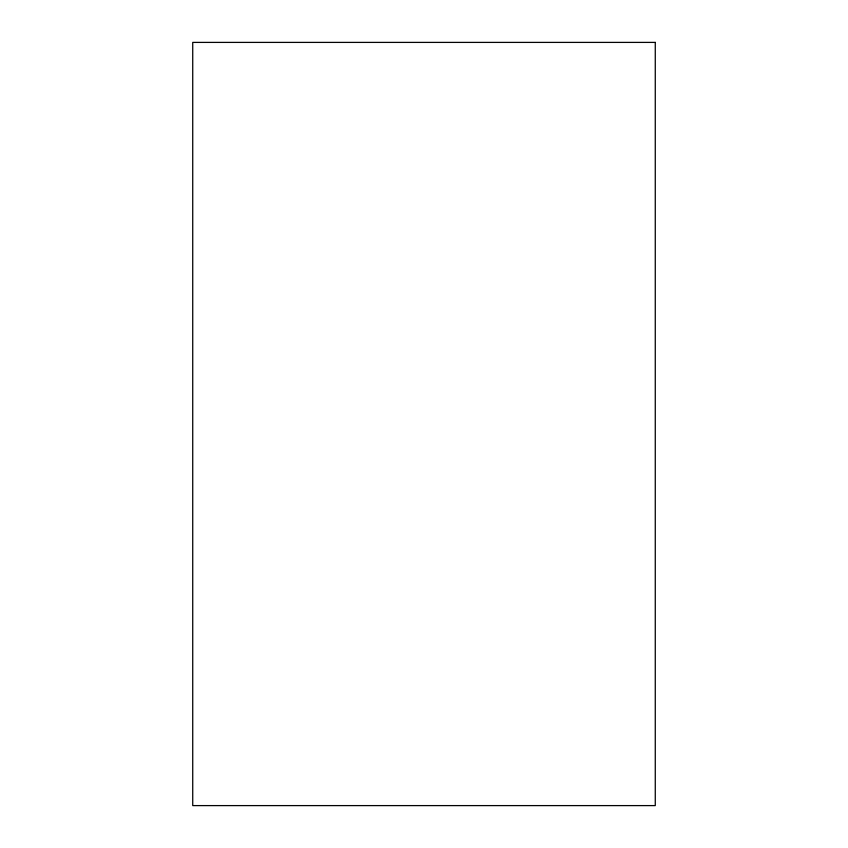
<?xml version="1.0" encoding="UTF-8"?>
<svg xmlns="http://www.w3.org/2000/svg" width="848" height="848" viewBox="0 0 848 848"><rect width="100%" height="100%" fill="white"/><g stroke="black" fill="none" stroke-linecap="round" stroke-linejoin="round"><path stroke-width="1.27" d="M655.271 42.4L192.729 42.4L192.729 805.6L655.271 805.6L655.271 42.4"/></g></svg>
